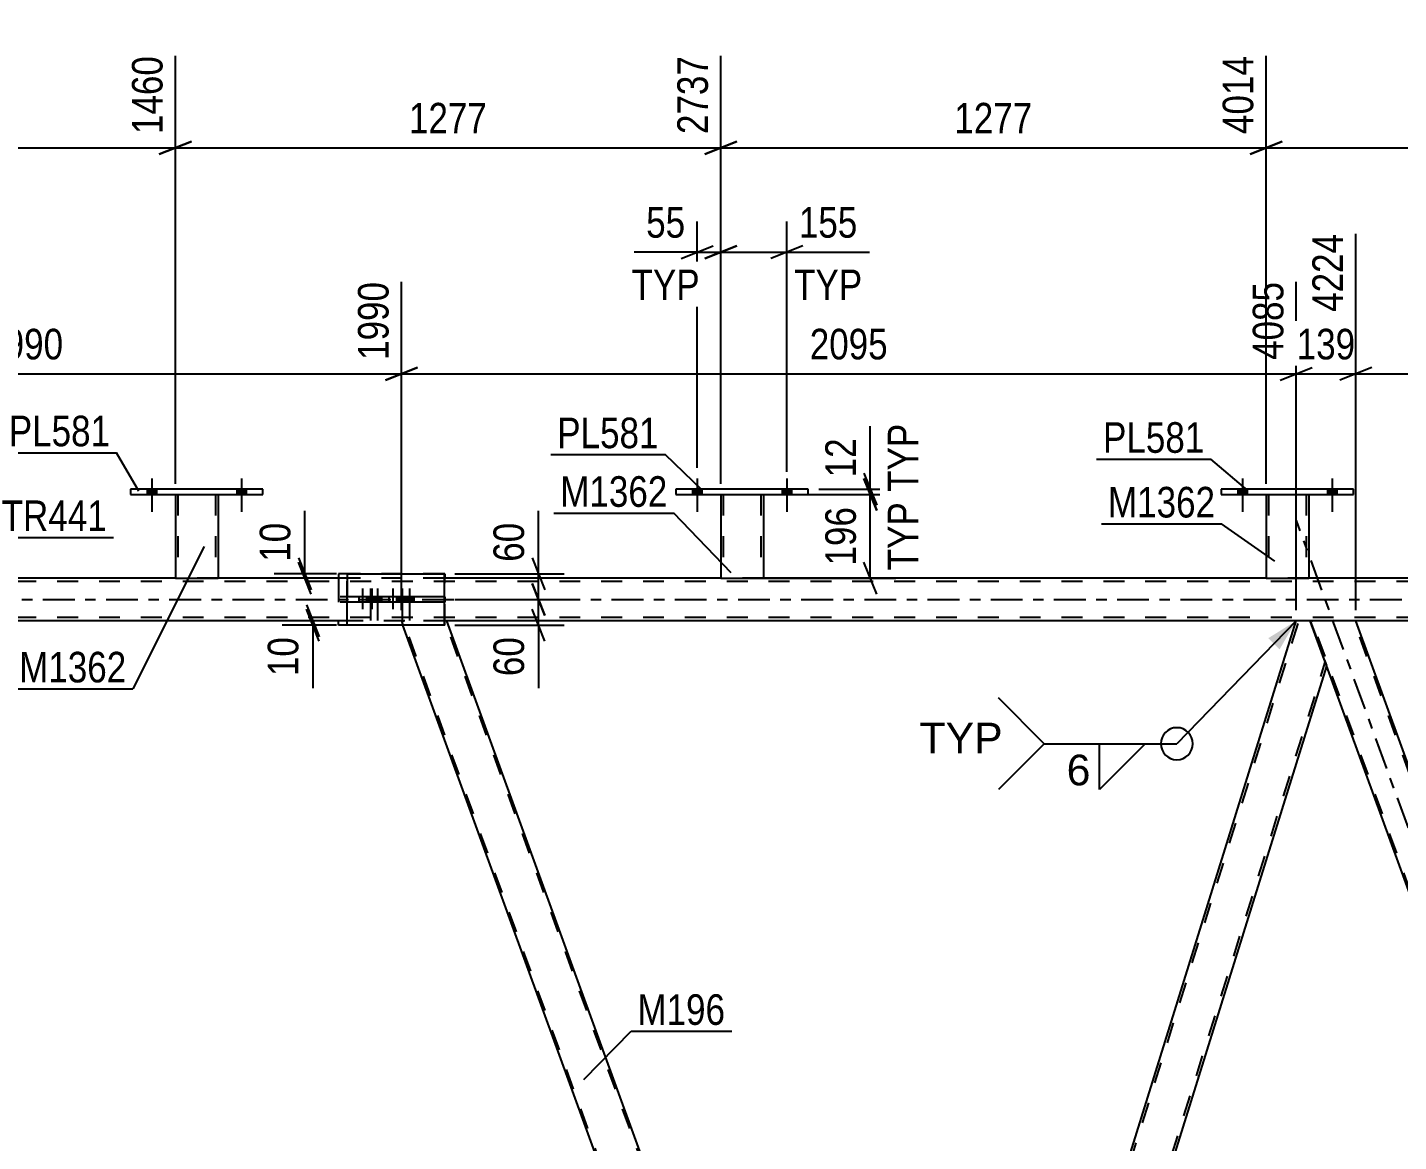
# Model space of a CAD drawing. Header units: millimetres. Extents: x -91 to 750, y -418 to 176.
# Drawn here: x 35.6 to 164, y -50.8 to 53.6 of the extents above; entities that cross this region are included whole.
import ezdxf

# ---------------------------------------------------------------- set-up
doc = ezdxf.new("R2010")
doc.units = ezdxf.units.MM
doc.linetypes.add('DXK_LINE_DOT2', pattern=[3.9198, 1.9599, -1.9599])
doc.linetypes.add('DXK_LINE_DOT3', pattern=[5.9187, 2.979, -0.9799, 0.9799, -0.9799])
doc.styles.add('Arial', font='ARIAL.TTF', dxfattribs={"height": 0.2})
doc.styles.add('Arial Narrow', font='ARIALN.TTF', dxfattribs={"height": 0.2})

# ---------------------------------------------------------------- blocks, each defined once
blk = doc.blocks.new('Bolt-814185736-3698 - 3674')
at = {"color": 1, "linetype": 'DXK_LINE_DOT2'}
for p, q in [((66.65, 0.24), (66.65, -0.24)), ((67.01, 1.04), (67.01, -1.96)), ((67.37, 0.24), (67.37, -0.24)), ((67.51, 0.24), (67.51, -0.24)), ((67.87, 1.04), (67.87, -1.96)), ((68.23, 0.24), (68.23, -0.24)), ((69.47, 0.24), (69.47, -0.24)), ((69.83, 1.04), (69.83, -1.96)), ((70.19, 0.24), (70.19, -0.24)), ((70.32, 0.24), (70.32, -0.24)), ((70.68, 1.04), (70.68, -1.96)), ((71.04, 0.24), (71.04, -0.24))]:
    blk.add_line(p, q, dxfattribs=at)
blk = doc.blocks.new('Part-814185736-3699 - 3674')
at = {"color": 2, "linetype": 'Continuous'}
for p, q in [((65.55, 2.4), (64.76, 2.4)), ((64.76, 2.4), (64.76, 2)), ((74.71, 2.4), (74.65, 2.4)), ((74.71, 2.4), (74.71, 2)), ((64.76, -2.4), (64.76, -2)), ((65.55, -2.4), (64.76, -2.4))]:
    blk.add_line(p, q, dxfattribs=at)
at = {"color": 7, "linetype": 'DXK_LINE_DOT2'}
for p, q in [((64.76, 2), (64.76, -2)), ((74.65, 2.4), (65.55, 2.4)), ((74.71, -2.4), (74.71, 2)), ((74.71, -2.4), (65.55, -2.4))]:
    blk.add_line(p, q, dxfattribs=at)
blk = doc.blocks.new('Part-814185736-3702 - 3674')
at = {"color": 7, "linetype": 'DXK_LINE_DOT2'}
for p, q in [((74.71, 0.24), (64.76, 0.24)), ((64.76, 0.24), (64.76, -0.24)), ((70.74, 0.24), (70.74, -0.24)), ((74.71, 0.24), (74.71, -0.24)), ((74.71, -0.24), (64.76, -0.24))]:
    blk.add_line(p, q, dxfattribs=at)
blk = doc.blocks.new('Bolt-814185736-3704 - 3674')
at = {"linetype": 'Continuous'}
for points in [[(68.1, 0.24), (67.38, 0.24), (67.38, -0.24), (68.1, -0.24)], [(68.78, 0.24), (68.06, 0.24), (68.06, -0.24), (68.78, -0.24)], [(71.07, 0.24), (70.35, 0.24), (70.35, -0.24), (71.07, -0.24)], [(71.75, 0.24), (71.03, 0.24), (71.03, -0.24), (71.75, -0.24)]]:
    blk.add_hatch(color=1, dxfattribs=at).paths.add_polyline_path(points)
at = {"color": 1, "linetype": 'Continuous'}
for p, q in [((67.38, 0.24), (67.38, -0.24)), ((67.74, 1.04), (67.74, -1.96)), ((68.06, 0.24), (68.06, -0.24)), ((68.1, 0.24), (68.1, -0.24)), ((68.42, 1.04), (68.42, -1.96)), ((68.78, 0.24), (68.78, -0.24)), ((70.35, 0.24), (70.35, -0.24)), ((70.71, 1.04), (70.71, -1.96)), ((71.03, 0.24), (71.03, -0.24)), ((71.07, 0.24), (71.07, -0.24)), ((71.39, 1.04), (71.39, -1.96)), ((71.75, 0.24), (71.75, -0.24))]:
    blk.add_line(p, q, dxfattribs=at)
blk = doc.blocks.new('Part-814185736-3705 - 3674')
at = {"color": 2, "linetype": 'Continuous'}
for p, q in [((65.55, 2.4), (74.65, 2.4)), ((65.55, 2.4), (65.55, 0.24)), ((74.65, 2.4), (74.65, -2.4)), ((65.55, -2.4), (65.55, -0.24)), ((74.65, -2.4), (65.55, -2.4))]:
    blk.add_line(p, q, dxfattribs=at)
at = {"color": 7, "linetype": 'DXK_LINE_DOT2'}
for q in [(65.55, 2.4), (65.55, 0.24)]:
    blk.add_line((65.55, -0.24), q, dxfattribs=at)
blk = doc.blocks.new('Part-814185736-3706 - 3674')
at = {"color": 2, "linetype": 'Continuous'}
for p, q in [((71.85, 0.24), (65.55, 0.24)), ((65.55, -0.24), (65.55, 0.24)), ((74.65, 0.24), (71.85, 0.24)), ((71.85, -0.24), (71.85, 0.24)), ((74.65, 0.24), (74.65, -0.24)), ((71.85, -0.24), (65.55, -0.24)), ((74.65, -0.24), (71.85, -0.24))]:
    blk.add_line(p, q, dxfattribs=at)
blk = doc.blocks.new('Bolt-814185736-4148 - 3674')
at = {"linetype": 'Continuous'}
for points in [[(97.91, 9.84), (98.79, 9.84), (98.79, 10.32), (97.91, 10.32)], [(106.31, 9.84), (107.19, 9.84), (107.19, 10.32), (106.31, 10.32)]]:
    blk.add_hatch(color=1, dxfattribs=at).paths.add_polyline_path(points)
at = {"color": 1, "linetype": 'Continuous'}
for p, q in [((97.91, 10.32), (97.91, 9.84)), ((98.35, 11.32), (98.35, 8.2)), ((98.79, 10.32), (98.79, 9.84)), ((106.31, 10.32), (106.31, 9.84)), ((106.75, 11.32), (106.75, 8.2)), ((107.19, 10.32), (107.19, 9.84))]:
    blk.add_line(p, q, dxfattribs=at)
blk = doc.blocks.new('Part-814185736-4107 - 3674')
at = {"color": 2, "linetype": 'Continuous'}
for p, q in [((147.43, 10.32), (147.43, 9.84)), ((159.83, 10.32), (147.43, 10.32)), ((159.83, 9.84), (159.83, 10.32)), ((147.43, 9.84), (159.83, 9.84))]:
    blk.add_line(p, q, dxfattribs=at)
blk = doc.blocks.new('Part-814185736-3823 - 3674')
at = {"color": 7, "linetype": 'DXK_LINE_DOT2'}
for p, q in [((74.68, -2), (70.64, -2)), ((70.64, -2), (70.78, -2.4)), ((114.93, -123.22), (70.81, -2)), ((70.81, -2), (70.82, -2)), ((70.82, -2), (70.86, -2)), ((118.85, -123.22), (74.72, -2)), ((119.02, -123.22), (117.77, -119.8)), ((119.02, -123.22), (114.76, -123.22))]:
    blk.add_line(p, q, dxfattribs=at)
at = {"color": 2, "linetype": 'Continuous'}
for p, q in [((114.76, -123.22), (70.78, -2.4)), ((74.68, -2), (74.65, -2)), ((74.89, -2), (74.68, -2)), ((117.77, -119.8), (74.89, -2))]:
    blk.add_line(p, q, dxfattribs=at)
blk = doc.blocks.new('Part-814185736-4102 - 3674')
at = {"color": 2, "linetype": 'Continuous'}
for p, q in [((151.63, 9.84), (151.63, 2)), ((155.63, 9.84), (155.63, 2)), ((151.63, 2), (155.63, 2))]:
    blk.add_line(p, q, dxfattribs=at)
at = {"color": 7, "linetype": 'DXK_LINE_DOT2'}
for p, q in [((151.63, 9.84), (155.63, 9.84)), ((151.63, 9.84), (151.63, 9.84)), ((151.63, 9.84), (151.63, 9.84)), ((151.87, 9.84), (151.87, 2)), ((155.39, 9.84), (155.39, 2)), ((155.63, 9.84), (155.63, 9.84)), ((155.63, 9.84), (155.63, 9.84)), ((155.33, 2), (155.37, 2)), ((155.33, 2), (155.37, 2)), ((155.37, 2), (155.39, 2)), ((155.37, 2), (155.39, 2))]:
    blk.add_line(p, q, dxfattribs=at)
blk = doc.blocks.new('Part-814185736-3885 - 3674')
at = {"color": 2, "linetype": 'Continuous'}
for p, q in [((49.47, 2), (25.23, 2)), ((65.55, 2), (53.47, 2)), ((100.55, 2), (74.65, 2)), ((151.63, 2), (104.55, 2)), ((202.71, 2), (155.63, 2)), ((65.55, -2), (25.23, -2)), ((154.45, -2), (74.89, -2)), ((239.59, -2), (160.03, -2))]:
    blk.add_line(p, q, dxfattribs=at)
at = {"color": 7, "linetype": 'DXK_LINE_DOT2'}
for p, q in [((640.09, 1.68), (25.23, 1.68)), ((53.47, 2), (49.47, 2)), ((74.65, 2), (65.55, 2)), ((104.55, 2), (100.55, 2)), ((155.63, 2), (151.63, 2)), ((640.09, -1.68), (25.23, -1.68)), ((74.89, -2), (65.55, -2)), ((160.03, -2), (154.45, -2))]:
    blk.add_line(p, q, dxfattribs=at)
at = {"color": 7, "linetype": 'DXK_LINE_DOT3'}
blk.add_line((25.23, 0), (640.09, 0), dxfattribs=at)
blk = doc.blocks.new('Part-814185736-3896 - 3674')
at = {"color": 7, "linetype": 'DXK_LINE_DOT3'}
blk.add_line((205.44, -132.62), (154.48, 7.4), dxfattribs=at)
at = {"color": 2, "linetype": 'Continuous'}
for p, q in [((160.03, -2), (155.77, -2)), ((202.4, -118.4), (160.03, -2)), ((198.14, -118.4), (157.3, -6.2))]:
    blk.add_line(p, q, dxfattribs=at)
at = {"color": 7, "linetype": 'DXK_LINE_DOT2'}
for p, q in [((155.77, -2), (157.3, -6.2)), ((200.06, -123.22), (155.94, -2)), ((155.94, -2), (155.96, -2)), ((155.96, -2), (155.99, -2)), ((203.98, -123.22), (159.86, -2)), ((199.89, -123.22), (198.14, -118.4)), ((204.15, -123.22), (202.4, -118.4)), ((204.15, -123.22), (199.89, -123.22))]:
    blk.add_line(p, q, dxfattribs=at)
blk = doc.blocks.new('Part-814185736-3901 - 3674')
at = {"color": 2, "linetype": 'Continuous'}
for p, q in [((117.75, -119.75), (154.45, -2)), ((155.77, -2), (154.45, -2)), ((157.3, -6.2), (155.77, -2)), ((120.86, -123.22), (157.32, -6.25)), ((119.02, -123.22), (117.77, -119.8))]:
    blk.add_line(p, q, dxfattribs=at)
at = {"color": 7, "linetype": 'DXK_LINE_DOT2'}
for p, q in [((117.89, -120.12), (154.71, -2)), ((120.61, -123.22), (157.18, -5.88)), ((157.32, -6.25), (157.3, -6.2)), ((157.32, -6.25), (157.3, -6.2)), ((117.77, -119.8), (117.75, -119.75)), ((120.86, -123.22), (119.02, -123.22))]:
    blk.add_line(p, q, dxfattribs=at)
blk = doc.blocks.new('Part-814185736-4112 - 3674')
at = {"color": 2, "linetype": 'Continuous'}
for p, q in [((100.55, 9.84), (100.55, 2)), ((104.55, 9.84), (104.55, 2)), ((100.55, 2), (104.55, 2))]:
    blk.add_line(p, q, dxfattribs=at)
at = {"color": 7, "linetype": 'DXK_LINE_DOT2'}
for p, q in [((100.55, 9.84), (104.55, 9.84)), ((100.55, 9.84), (100.55, 9.84)), ((100.55, 9.84), (100.55, 9.84)), ((100.79, 9.84), (100.79, 2)), ((104.31, 9.84), (104.31, 2)), ((104.55, 9.84), (104.55, 9.84)), ((104.55, 9.84), (104.55, 9.84)), ((104.25, 2), (104.29, 2)), ((104.25, 2), (104.29, 2)), ((104.29, 2), (104.31, 2)), ((104.29, 2), (104.31, 2))]:
    blk.add_line(p, q, dxfattribs=at)
blk = doc.blocks.new('Part-814185736-4117 - 3674')
at = {"color": 2, "linetype": 'Continuous'}
for p, q in [((96.35, 10.32), (96.35, 9.84)), ((108.75, 10.32), (96.35, 10.32)), ((108.75, 9.84), (108.75, 10.32)), ((96.35, 9.84), (108.75, 9.84))]:
    blk.add_line(p, q, dxfattribs=at)
blk = doc.blocks.new('Part-814185736-4122 - 3674')
at = {"color": 2, "linetype": 'Continuous'}
for p, q in [((49.47, 9.84), (49.47, 2)), ((53.47, 9.84), (53.47, 2)), ((49.47, 2), (53.47, 2))]:
    blk.add_line(p, q, dxfattribs=at)
at = {"color": 7, "linetype": 'DXK_LINE_DOT2'}
for p, q in [((49.47, 9.84), (53.47, 9.84)), ((49.47, 9.84), (49.47, 9.84)), ((49.47, 9.84), (49.47, 9.84)), ((49.71, 9.84), (49.71, 2)), ((53.23, 9.84), (53.23, 2)), ((53.47, 9.84), (53.47, 9.84)), ((53.47, 9.84), (53.47, 9.84)), ((53.17, 2), (53.21, 2)), ((53.17, 2), (53.21, 2)), ((53.21, 2), (53.23, 2)), ((53.21, 2), (53.23, 2))]:
    blk.add_line(p, q, dxfattribs=at)
blk = doc.blocks.new('Part-814185736-4127 - 3674')
at = {"color": 2, "linetype": 'Continuous'}
for p, q in [((45.27, 10.32), (45.27, 9.84)), ((57.67, 10.32), (45.27, 10.32)), ((57.67, 9.84), (57.67, 10.32)), ((45.27, 9.84), (57.67, 9.84))]:
    blk.add_line(p, q, dxfattribs=at)
blk = doc.blocks.new('Bolt-814185736-4146 - 3674')
at = {"linetype": 'Continuous'}
for points in [[(148.99, 9.84), (149.87, 9.84), (149.87, 10.32), (148.99, 10.32)], [(157.39, 9.84), (158.27, 9.84), (158.27, 10.32), (157.39, 10.32)]]:
    blk.add_hatch(color=1, dxfattribs=at).paths.add_polyline_path(points)
at = {"color": 1, "linetype": 'Continuous'}
for p, q in [((148.99, 10.32), (148.99, 9.84)), ((149.43, 11.32), (149.43, 8.2)), ((149.87, 10.32), (149.87, 9.84)), ((157.39, 10.32), (157.39, 9.84)), ((157.83, 11.32), (157.83, 8.2)), ((158.27, 10.32), (158.27, 9.84))]:
    blk.add_line(p, q, dxfattribs=at)
blk = doc.blocks.new('Bolt-814185736-4147 - 3674')
at = {"linetype": 'Continuous'}
for points in [[(148.99, 9.84), (149.87, 9.84), (149.87, 10.32), (148.99, 10.32)], [(157.39, 9.84), (158.27, 9.84), (158.27, 10.32), (157.39, 10.32)]]:
    blk.add_hatch(color=1, dxfattribs=at).paths.add_polyline_path(points)
at = {"color": 1, "linetype": 'Continuous'}
for p, q in [((148.99, 10.32), (148.99, 9.84)), ((149.43, 11.32), (149.43, 8.2)), ((149.87, 10.32), (149.87, 9.84)), ((157.39, 10.32), (157.39, 9.84)), ((157.83, 11.32), (157.83, 8.2)), ((158.27, 10.32), (158.27, 9.84))]:
    blk.add_line(p, q, dxfattribs=at)
blk = doc.blocks.new('Bolt-814185736-4149 - 3674')
at = {"linetype": 'Continuous'}
for points in [[(97.91, 9.84), (98.79, 9.84), (98.79, 10.32), (97.91, 10.32)], [(106.31, 9.84), (107.19, 9.84), (107.19, 10.32), (106.31, 10.32)]]:
    blk.add_hatch(color=1, dxfattribs=at).paths.add_polyline_path(points)
at = {"color": 1, "linetype": 'Continuous'}
for p, q in [((97.91, 10.32), (97.91, 9.84)), ((98.35, 11.32), (98.35, 8.2)), ((98.79, 10.32), (98.79, 9.84)), ((106.31, 10.32), (106.31, 9.84)), ((106.75, 11.32), (106.75, 8.2)), ((107.19, 10.32), (107.19, 9.84))]:
    blk.add_line(p, q, dxfattribs=at)
blk = doc.blocks.new('Bolt-814185736-4150 - 3674')
at = {"linetype": 'Continuous'}
for points in [[(46.83, 9.84), (47.71, 9.84), (47.71, 10.32), (46.83, 10.32)], [(55.23, 9.84), (56.11, 9.84), (56.11, 10.32), (55.23, 10.32)]]:
    blk.add_hatch(color=1, dxfattribs=at).paths.add_polyline_path(points)
at = {"color": 1, "linetype": 'Continuous'}
for p, q in [((46.83, 10.32), (46.83, 9.84)), ((47.27, 11.32), (47.27, 8.2)), ((47.71, 10.32), (47.71, 9.84)), ((55.23, 10.32), (55.23, 9.84)), ((55.67, 11.32), (55.67, 8.2)), ((56.11, 10.32), (56.11, 9.84))]:
    blk.add_line(p, q, dxfattribs=at)
blk = doc.blocks.new('Bolt-814185736-4151 - 3674')
at = {"linetype": 'Continuous'}
for points in [[(46.83, 9.84), (47.71, 9.84), (47.71, 10.32), (46.83, 10.32)], [(55.23, 9.84), (56.11, 9.84), (56.11, 10.32), (55.23, 10.32)]]:
    blk.add_hatch(color=1, dxfattribs=at).paths.add_polyline_path(points)
at = {"color": 1, "linetype": 'Continuous'}
for p, q in [((46.83, 10.32), (46.83, 9.84)), ((47.27, 11.32), (47.27, 8.2)), ((47.71, 10.32), (47.71, 9.84)), ((55.23, 10.32), (55.23, 9.84)), ((55.67, 11.32), (55.67, 8.2)), ((56.11, 10.32), (56.11, 9.84))]:
    blk.add_line(p, q, dxfattribs=at)
blk = doc.blocks.new('StraightDimension-814185736-8395 - 3674')
at = {"color": 7, "linetype": 'Continuous'}
for p, q in [((70.64, -1), (70.64, 29.75)), ((0, 3), (0, 24.27)), ((1.5, 21.74), (-1.5, 20.54)), ((0, 21.14), (70.64, 21.14)), ((69.14, 20.54), (72.14, 21.74))]:
    blk.add_line(p, q, dxfattribs=at)
at = {"color": 0}
blk.add_wipeout([(39.58, 21.89), (39.58, 26.09), (31.06, 26.09), (31.06, 21.89)], dxfattribs=at)
at = {"color": 3, "style": 'Arial Narrow'}
blk.add_text('1990', height=2.863, dxfattribs=at).set_placement((31.66, 22.49))
at = {"color": 0, "linetype": 'Continuous'}
for points in [[(70.04, 30.35), (65.84, 30.35), (65.84, 21.84), (70.04, 21.84)], [(-0.6, 24.87), (-4.8, 24.87), (-4.8, 21.84), (-0.6, 21.84)]]:
    blk.add_wipeout(points, dxfattribs=at)
at = {"color": 3, "linetype": 'Continuous', "style": 'Arial Narrow'}
for s, height, p in [('1990', 2.863, (69.44, 22.44)), ('0', 2.86, (-1.2, 22.44))]:
    blk.add_text(s, height=height, rotation=90.0002, dxfattribs=at).set_placement(p)
blk = doc.blocks.new('StraightDimension-814185736-5225 - 3674')
at = {"color": 7, "linetype": 'Continuous'}
for p, q in [((113.96, 11.34), (115.16, 8.34)), ((103.55, 9.84), (116.96, 9.84)), ((114.56, 2), (114.56, 9.84)), ((115.16, 0.5), (113.96, 3.5)), ((103.55, 2), (116.96, 2))]:
    blk.add_line(p, q, dxfattribs=at)
at = {"color": 0}
blk.add_wipeout([(113.81, 9.26), (109.61, 9.26), (109.61, 2.58), (113.81, 2.58)], dxfattribs=at)
at = {"color": 0, "linetype": 'Continuous'}
blk.add_wipeout([(119.66, 9.72), (115.46, 9.72), (115.46, 2.13), (119.66, 2.13)], dxfattribs=at)
at = {"color": 3, "style": 'Arial Narrow'}
blk.add_text('196', height=2.863, rotation=90.0002, dxfattribs=at).set_placement((113.21, 3.18))
at = {"color": 3, "linetype": 'Continuous', "style": 'Arial Narrow'}
blk.add_text('TYP', height=2.863, rotation=90.0002, dxfattribs=at).set_placement((119.06, 2.73))
blk = doc.blocks.new('StraightDimension-814185736-8394 - 3674')
at = {"color": 7, "linetype": 'Continuous'}
for p, q in [((70.64, -1), (70.64, 29.75)), ((154.45, -1), (154.45, 29.75)), ((72.14, 21.74), (69.14, 20.54)), ((70.64, 21.14), (154.45, 21.14)), ((152.95, 20.54), (155.95, 21.74))]:
    blk.add_line(p, q, dxfattribs=at)
at = {"color": 0}
blk.add_wipeout([(116.8, 21.89), (116.8, 26.09), (108.29, 26.09), (108.29, 21.89)], dxfattribs=at)
at = {"color": 3, "style": 'Arial Narrow'}
blk.add_text('2095', height=2.863, dxfattribs=at).set_placement((108.89, 22.49))
at = {"color": 0, "linetype": 'Continuous'}
blk.add_wipeout([(153.85, 30.35), (149.65, 30.35), (149.65, 21.84), (153.85, 21.84)], dxfattribs=at)
at = {"color": 3, "linetype": 'Continuous', "style": 'Arial Narrow'}
blk.add_text('4085', height=2.863, rotation=90.0002, dxfattribs=at).set_placement((153.25, 22.44))
blk = doc.blocks.new('StraightDimension-814185736-8393 - 3674')
at = {"color": 7, "linetype": 'Continuous'}
for p, q in [((160.03, -1), (160.03, 34.25)), ((154.45, -1), (154.45, 29.75)), ((152.95, 20.54), (155.95, 21.74)), ((154.45, 21.14), (160.03, 21.14)), ((161.53, 21.74), (158.53, 20.54))]:
    blk.add_line(p, q, dxfattribs=at)
at = {"color": 0}
blk.add_wipeout([(160.58, 21.89), (160.58, 26.09), (153.9, 26.09), (153.9, 21.89)], dxfattribs=at)
at = {"color": 3, "style": 'Arial Narrow'}
blk.add_text('139', height=2.863, dxfattribs=at).set_placement((154.5, 22.49))
at = {"color": 0, "linetype": 'Continuous'}
blk.add_wipeout([(159.43, 34.85), (155.23, 34.85), (155.23, 26.34), (159.43, 26.34)], dxfattribs=at)
at = {"color": 3, "linetype": 'Continuous', "style": 'Arial Narrow'}
blk.add_text('4224', height=2.863, rotation=90.0002, dxfattribs=at).set_placement((158.83, 26.94))
blk = doc.blocks.new('StraightDimension-814185736-5239 - 3674')
at = {"color": 7, "linetype": 'Continuous'}
for p, q in [((114.56, 10.32), (114.56, 16.23)), ((114.56, 10.32), (114.56, 16.23)), ((113.96, 11.82), (115.16, 8.82)), ((109.75, 10.32), (116.96, 10.32)), ((115.16, 8.34), (113.96, 11.34)), ((114.56, 9.84), (114.56, 10.32)), ((103.55, 9.84), (116.96, 9.84))]:
    blk.add_line(p, q, dxfattribs=at)
at = {"color": 0, "linetype": 'Continuous'}
blk.add_wipeout([(119.66, 17.07), (115.46, 17.07), (115.46, 9.48), (119.66, 9.48)], dxfattribs=at)
at = {"color": 0}
blk.add_wipeout([(113.81, 15.7), (109.61, 15.7), (109.61, 10.84), (113.81, 10.84)], dxfattribs=at)
at = {"color": 3, "linetype": 'Continuous', "style": 'Arial Narrow'}
blk.add_text('TYP', height=2.863, rotation=90.0002, dxfattribs=at).set_placement((119.06, 10.08))
at = {"color": 3, "style": 'Arial Narrow'}
blk.add_text('12', height=2.863, rotation=90.0002, dxfattribs=at).set_placement((113.21, 11.44))
blk = doc.blocks.new('StraightDimension-814185736-5104 - 3674')
at = {"color": 7, "linetype": 'Continuous'}
for p, q in [((151.63, 10.84), (151.63, 50.91)), ((202.71, 10.84), (202.71, 50.91)), ((153.13, 42.9), (150.13, 41.7)), ((201.21, 41.7), (204.21, 42.9)), ((151.63, 42.3), (202.71, 42.3))]:
    blk.add_line(p, q, dxfattribs=at)
at = {"color": 0}
blk.add_wipeout([(181.42, 43.05), (181.42, 47.25), (172.91, 47.25), (172.91, 43.05)], dxfattribs=at)
at = {"color": 3, "style": 'Arial Narrow'}
blk.add_text('1277', height=2.863, dxfattribs=at).set_placement((173.51, 43.65))
at = {"color": 0, "linetype": 'Continuous'}
blk.add_wipeout([(202.11, 51.51), (197.91, 51.51), (197.91, 43), (202.11, 43)], dxfattribs=at)
at = {"color": 3, "linetype": 'Continuous', "style": 'Arial Narrow'}
blk.add_text('5291', height=2.863, rotation=90.0002, dxfattribs=at).set_placement((201.51, 43.6))
blk = doc.blocks.new('StraightDimension-814185736-5094 - 3674')
at = {"color": 7, "linetype": 'Continuous'}
for p, q in [((100.55, 10.84), (100.55, 50.91)), ((151.63, 10.84), (151.63, 50.91)), ((102.05, 42.9), (99.05, 41.7)), ((150.13, 41.7), (153.13, 42.9)), ((100.55, 42.3), (151.63, 42.3))]:
    blk.add_line(p, q, dxfattribs=at)
at = {"color": 0}
blk.add_wipeout([(130.34, 43.05), (130.34, 47.25), (121.83, 47.25), (121.83, 43.05)], dxfattribs=at)
at = {"color": 3, "style": 'Arial Narrow'}
blk.add_text('1277', height=2.863, dxfattribs=at).set_placement((122.43, 43.65))
at = {"color": 0, "linetype": 'Continuous'}
blk.add_wipeout([(151.03, 51.51), (146.83, 51.51), (146.83, 43), (151.03, 43)], dxfattribs=at)
at = {"color": 3, "linetype": 'Continuous', "style": 'Arial Narrow'}
blk.add_text('4014', height=2.863, rotation=90.0002, dxfattribs=at).set_placement((150.43, 43.6))
blk = doc.blocks.new('StraightDimension-814185736-4166 - 3674')
at = {"color": 7, "linetype": 'Continuous'}
for p, q in [((83.48, 2.4), (83.48, 8.31)), ((83.48, 2.4), (83.48, 8.31)), ((82.88, 3.9), (84.08, 0.9)), ((75.65, 2.4), (85.88, 2.4)), ((84.08, -1.5), (82.88, 1.5)), ((83.48, 0), (83.48, 2.4)), ((75.65, 0), (85.88, 0))]:
    blk.add_line(p, q, dxfattribs=at)
at = {"color": 0}
blk.add_wipeout([(82.73, 7.78), (78.53, 7.78), (78.53, 2.93), (82.73, 2.93)], dxfattribs=at)
at = {"color": 3, "style": 'Arial Narrow'}
blk.add_text('60', height=2.863, rotation=90.0002, dxfattribs=at).set_placement((82.13, 3.53))
blk = doc.blocks.new('StraightDimension-814185736-4175 - 3674')
at = {"color": 7, "linetype": 'Continuous'}
for p, q in [((82.88, 1.5), (84.08, -1.5)), ((75.65, 0), (85.88, 0)), ((83.48, -2.4), (83.48, 0)), ((84.08, -3.9), (82.88, -0.9)), ((75.65, -2.4), (85.88, -2.4)), ((83.48, -2.4), (83.48, -8.31)), ((83.48, -2.4), (83.48, -8.31))]:
    blk.add_line(p, q, dxfattribs=at)
at = {"color": 0}
blk.add_wipeout([(82.73, -2.92), (78.53, -2.92), (78.53, -7.78), (82.73, -7.78)], dxfattribs=at)
at = {"color": 3, "style": 'Arial Narrow'}
blk.add_text('60', height=2.863, rotation=90.0002, dxfattribs=at).set_placement((82.13, -7.18))
blk = doc.blocks.new('StraightDimension-814185736-4185 - 3674')
at = {"color": 7, "linetype": 'Continuous'}
for p, q in [((61.59, 2.4), (61.59, 8.31)), ((61.59, 2.4), (61.59, 8.31)), ((60.99, 3.9), (62.19, 0.9)), ((62.19, 0.5), (60.99, 3.5)), ((64.55, 2.4), (58.74, 2.4)), ((64.55, 2), (58.74, 2)), ((61.59, 2), (61.59, 2.4))]:
    blk.add_line(p, q, dxfattribs=at)
at = {"color": 0}
blk.add_wipeout([(60.84, 7.78), (56.64, 7.78), (56.64, 2.93), (60.84, 2.93)], dxfattribs=at)
at = {"color": 3, "style": 'Arial Narrow'}
blk.add_text('10', height=2.863, rotation=90.0002, dxfattribs=at).set_placement((60.24, 3.53))
blk = doc.blocks.new('StraightDimension-814185736-4208 - 3674')
at = {"color": 7, "linetype": 'Continuous'}
for p, q in [((61.74, -0.5), (62.94, -3.5)), ((62.94, -3.9), (61.74, -0.9)), ((64.55, -2), (59.49, -2)), ((64.55, -2.4), (59.49, -2.4)), ((62.34, -2.4), (62.34, -2)), ((62.34, -2.4), (62.34, -8.31)), ((62.34, -2.4), (62.34, -8.31))]:
    blk.add_line(p, q, dxfattribs=at)
at = {"color": 0}
blk.add_wipeout([(61.59, -2.92), (57.39, -2.92), (57.39, -7.78), (61.59, -7.78)], dxfattribs=at)
at = {"color": 3, "style": 'Arial Narrow'}
blk.add_text('10', height=2.863, rotation=90.0002, dxfattribs=at).set_placement((60.99, -7.18))
blk = doc.blocks.new('StraightDimension-814185736-5074 - 3674')
at = {"color": 7, "linetype": 'Continuous'}
for p, q in [((7.33, 10.84), (7.33, 53.59)), ((49.47, 10.84), (49.47, 50.91)), ((8.83, 42.9), (5.83, 41.7)), ((47.97, 41.7), (50.97, 42.9)), ((7.33, 42.3), (49.47, 42.3))]:
    blk.add_line(p, q, dxfattribs=at)
at = {"color": 0}
blk.add_wipeout([(32.65, 43.05), (32.65, 47.25), (24.14, 47.25), (24.14, 43.05)], dxfattribs=at)
at = {"color": 3, "style": 'Arial Narrow'}
blk.add_text('1277', height=2.863, dxfattribs=at).set_placement((24.74, 43.65))
at = {"color": 0, "linetype": 'Continuous'}
blk.add_wipeout([(48.87, 51.51), (44.67, 51.51), (44.67, 43), (48.87, 43)], dxfattribs=at)
at = {"color": 3, "linetype": 'Continuous', "style": 'Arial Narrow'}
blk.add_text('1460', height=2.863, rotation=90.0002, dxfattribs=at).set_placement((48.27, 43.6))
blk = doc.blocks.new('StraightDimension-814185736-5084 - 3674')
at = {"color": 7, "linetype": 'Continuous'}
for p, q in [((49.47, 10.84), (49.47, 50.91)), ((100.55, 10.84), (100.55, 50.91)), ((50.97, 42.9), (47.97, 41.7)), ((99.05, 41.7), (102.05, 42.9)), ((49.47, 42.3), (100.55, 42.3))]:
    blk.add_line(p, q, dxfattribs=at)
at = {"color": 0}
blk.add_wipeout([(79.26, 43.05), (79.26, 47.25), (70.75, 47.25), (70.75, 43.05)], dxfattribs=at)
at = {"color": 3, "style": 'Arial Narrow'}
blk.add_text('1277', height=2.863, dxfattribs=at).set_placement((71.35, 43.65))
at = {"color": 0, "linetype": 'Continuous'}
blk.add_wipeout([(99.95, 51.51), (95.75, 51.51), (95.75, 43), (99.95, 43)], dxfattribs=at)
at = {"color": 3, "linetype": 'Continuous', "style": 'Arial Narrow'}
blk.add_text('2737', height=2.863, rotation=90.0002, dxfattribs=at).set_placement((99.35, 43.6))
blk = doc.blocks.new('StraightDimension-814185736-5254 - 3674')
at = {"color": 7, "linetype": 'Continuous'}
for p, q in [((100.55, 10.84), (100.55, 35.39)), ((106.75, 11.96), (106.75, 35.39)), ((99.05, 31.94), (102.05, 33.14)), ((100.55, 32.54), (106.75, 32.54)), ((108.25, 33.14), (105.25, 31.94)), ((106.75, 32.54), (114.48, 32.54)), ((106.75, 32.54), (114.48, 32.54))]:
    blk.add_line(p, q, dxfattribs=at)
at = {"color": 0}
blk.add_wipeout([(113.96, 33.29), (113.96, 37.49), (107.27, 37.49), (107.27, 33.29)], dxfattribs=at)
at = {"color": 0, "linetype": 'Continuous'}
blk.add_wipeout([(114.41, 27.44), (114.41, 31.64), (106.82, 31.64), (106.82, 27.44)], dxfattribs=at)
at = {"color": 3, "style": 'Arial Narrow'}
blk.add_text('155', height=2.863, dxfattribs=at).set_placement((107.87, 33.89))
at = {"color": 3, "linetype": 'Continuous', "style": 'Arial Narrow'}
blk.add_text('TYP', height=2.863, dxfattribs=at).set_placement((107.42, 28.04))
blk = doc.blocks.new('StraightDimension-814185736-5261 - 3674')
at = {"color": 7, "linetype": 'Continuous'}
for p, q in [((98.35, 12.32), (98.35, 35.39)), ((100.55, 10.84), (100.55, 35.39)), ((98.35, 32.54), (92.44, 32.54)), ((98.35, 32.54), (92.44, 32.54)), ((96.85, 31.94), (99.85, 33.14)), ((98.35, 32.54), (100.55, 32.54)), ((102.05, 33.14), (99.05, 31.94))]:
    blk.add_line(p, q, dxfattribs=at)
at = {"color": 0}
blk.add_wipeout([(97.82, 33.29), (97.82, 37.49), (92.97, 37.49), (92.97, 33.29)], dxfattribs=at)
at = {"color": 0, "linetype": 'Continuous'}
blk.add_wipeout([(99.19, 27.44), (99.19, 31.64), (91.6, 31.64), (91.6, 27.44)], dxfattribs=at)
at = {"color": 3, "style": 'Arial Narrow'}
blk.add_text('55', height=2.863, dxfattribs=at).set_placement((93.57, 33.89))
at = {"color": 3, "linetype": 'Continuous', "style": 'Arial Narrow'}
blk.add_text('TYP', height=2.863, dxfattribs=at).set_placement((92.2, 28.04))
blk = doc.blocks.new('StraightDimension-814185736-8371 - 3674')
at = {"color": 7, "linetype": 'Continuous'}
for p, q in [((0, -3), (0, -59.34)), ((36.63, -122.22), (36.63, -54.09)), ((1.5, -56.34), (-1.5, -57.54)), ((35.13, -57.54), (38.13, -56.34)), ((0, -56.94), (36.63, -56.94))]:
    blk.add_line(p, q, dxfattribs=at)
at = {"color": 0}
blk.add_wipeout([(22.57, -56.19), (22.57, -51.99), (14.06, -51.99), (14.06, -56.19)], dxfattribs=at)
at = {"color": 3, "style": 'Arial Narrow'}
blk.add_text('1139', height=2.863, dxfattribs=at).set_placement((14.66, -55.59))
blk = doc.blocks.new('StraightDimension-814185736-8392 - 3674')
at = {"color": 7, "linetype": 'Continuous'}
for p, q in [((160.03, -1), (160.03, 34.25)), ((239.59, -1), (239.59, 29.75)), ((161.53, 21.74), (158.53, 20.54)), ((160.03, 21.14), (239.59, 21.14)), ((238.09, 20.54), (241.09, 21.74))]:
    blk.add_line(p, q, dxfattribs=at)
at = {"color": 0}
blk.add_wipeout([(204.07, 21.89), (204.07, 26.09), (195.55, 26.09), (195.55, 21.89)], dxfattribs=at)
at = {"color": 3, "style": 'Arial Narrow'}
blk.add_text('1989', height=2.863, dxfattribs=at).set_placement((196.15, 22.49))
at = {"color": 0, "linetype": 'Continuous'}
blk.add_wipeout([(238.99, 30.35), (234.79, 30.35), (234.79, 21.84), (238.99, 21.84)], dxfattribs=at)
at = {"color": 3, "linetype": 'Continuous', "style": 'Arial Narrow'}
blk.add_text('6213', height=2.863, rotation=90.0002, dxfattribs=at).set_placement((238.39, 22.44))
blk = doc.blocks.new('Mark-814185736-3819 - 3674')
at = {"color": 0}
blk.add_wipeout([(100.98, -39.85), (100.98, -36.85), (92.75, -36.85), (92.75, -39.85)], dxfattribs=at)
blk.add_wipeout([(100.98, -39.85), (100.98, -36.85), (92.75, -36.85), (92.75, -39.85)], dxfattribs=at)
at = {"color": 30, "linetype": 'Continuous'}
for p, q in [((87.74, -44.98), (92.15, -40.45)), ((92.15, -40.45), (101.58, -40.45))]:
    blk.add_line(p, q, dxfattribs=at)
at = {"color": 3, "style": 'Arial Narrow'}
blk.add_text('M196', height=2.863, dxfattribs=at).set_placement((92.75, -39.85))
blk = doc.blocks.new('Mark-814185736-3881 - 3674')
at = {"color": 0}
blk.add_wipeout([(43.07, 6.41), (43.07, 9.41), (33.2, 9.41), (33.2, 6.41)], dxfattribs=at)
blk.add_wipeout([(43.07, 6.41), (43.07, 9.41), (33.2, 9.41), (33.2, 6.41)], dxfattribs=at)
at = {"color": 30, "linetype": 'Continuous'}
for p, q in [((28.29, 0.69), (32.6, 5.81)), ((32.6, 5.81), (43.67, 5.81))]:
    blk.add_line(p, q, dxfattribs=at)
at = {"color": 3, "style": 'Arial Narrow'}
blk.add_text('TR441', height=2.863, dxfattribs=at).set_placement((33.2, 6.41))
blk = doc.blocks.new('Mark-814185736-4098 - 3674')
at = {"color": 0}
blk.add_wipeout([(146.87, 7.68), (146.87, 10.68), (136.82, 10.68), (136.82, 7.68)], dxfattribs=at)
blk.add_wipeout([(146.87, 7.68), (146.87, 10.68), (136.82, 10.68), (136.82, 7.68)], dxfattribs=at)
at = {"color": 30, "linetype": 'Continuous'}
for p in [(136.22, 7.08), (152.44, 3.58)]:
    blk.add_line(p, (147.47, 7.08), dxfattribs=at)
at = {"color": 3, "style": 'Arial Narrow'}
blk.add_text('M1362', height=2.863, dxfattribs=at).set_placement((136.82, 7.68))
blk = doc.blocks.new('Mark-814185736-4103 - 3674')
at = {"color": 0}
blk.add_wipeout([(145.87, 13.74), (145.87, 16.74), (136.36, 16.74), (136.36, 13.74)], dxfattribs=at)
blk.add_wipeout([(145.87, 13.74), (145.87, 16.74), (136.36, 16.74), (136.36, 13.74)], dxfattribs=at)
at = {"color": 30, "linetype": 'Continuous'}
for p in [(135.76, 13.14), (149.92, 10.21)]:
    blk.add_line(p, (146.47, 13.14), dxfattribs=at)
at = {"color": 3, "style": 'Arial Narrow'}
blk.add_text('PL581', height=2.863, dxfattribs=at).set_placement((136.36, 13.74))
blk = doc.blocks.new('Mark-814185736-4108 - 3674')
at = {"color": 0}
blk.add_wipeout([(95.57, 8.68), (95.57, 11.68), (85.52, 11.68), (85.52, 8.68)], dxfattribs=at)
blk.add_wipeout([(95.57, 8.68), (95.57, 11.68), (85.52, 11.68), (85.52, 8.68)], dxfattribs=at)
at = {"color": 30, "linetype": 'Continuous'}
for p in [(84.92, 8.08), (101.54, 2.48)]:
    blk.add_line(p, (96.17, 8.08), dxfattribs=at)
at = {"color": 3, "style": 'Arial Narrow'}
blk.add_text('M1362', height=2.863, dxfattribs=at).set_placement((85.52, 8.68))
blk = doc.blocks.new('Mark-814185736-4113 - 3674')
at = {"color": 0}
blk.add_wipeout([(94.74, 14.17), (94.74, 17.17), (85.24, 17.17), (85.24, 14.17)], dxfattribs=at)
blk.add_wipeout([(94.74, 14.17), (94.74, 17.17), (85.24, 17.17), (85.24, 14.17)], dxfattribs=at)
at = {"color": 30, "linetype": 'Continuous'}
for p in [(84.64, 13.57), (98.84, 10.21)]:
    blk.add_line(p, (95.34, 13.57), dxfattribs=at)
at = {"color": 3, "style": 'Arial Narrow'}
blk.add_text('PL581', height=2.863, dxfattribs=at).set_placement((85.24, 14.17))
blk = doc.blocks.new('Mark-814185736-4118 - 3674')
at = {"color": 0}
blk.add_wipeout([(44.89, -7.77), (44.89, -4.77), (34.84, -4.77), (34.84, -7.77)], dxfattribs=at)
blk.add_wipeout([(44.89, -7.77), (44.89, -4.77), (34.84, -4.77), (34.84, -7.77)], dxfattribs=at)
at = {"color": 30, "linetype": 'Continuous'}
for p in [(52.17, 4.96), (34.24, -8.37)]:
    blk.add_line(p, (45.49, -8.37), dxfattribs=at)
at = {"color": 3, "style": 'Arial Narrow'}
blk.add_text('M1362', height=2.863, dxfattribs=at).set_placement((34.84, -7.77))
blk = doc.blocks.new('Mark-814185736-4123 - 3674')
at = {"color": 0}
blk.add_wipeout([(43.37, 14.35), (43.37, 17.35), (33.87, 17.35), (33.87, 14.35)], dxfattribs=at)
blk.add_wipeout([(43.37, 14.35), (43.37, 17.35), (33.87, 17.35), (33.87, 14.35)], dxfattribs=at)
at = {"color": 30, "linetype": 'Continuous'}
for p in [(33.27, 13.75), (46.05, 10.13)]:
    blk.add_line(p, (43.97, 13.75), dxfattribs=at)
at = {"color": 3, "style": 'Arial Narrow'}
blk.add_text('PL581', height=2.863, dxfattribs=at).set_placement((33.87, 14.35))
blk = doc.blocks.new('WeldMark-814185736-5307 - 3674')
at = {"linetype": 'Continuous'}
blk.add_hatch(color=30, dxfattribs=at).paths.add_polyline_path([(151.83, -3.63), (154.45, -2), (152.9, -4.67)])
at = {"color": 30, "linetype": 'Continuous'}
for p in [(154.45, -2), (130.85, -13.51)]:
    blk.add_line(p, (143.27, -13.51), dxfattribs=at)
at = {"color": 3, "linetype": 'Continuous'}
for p, q in [((130.85, -13.51), (126.56, -9.22)), ((130.85, -13.51), (126.56, -17.79)), ((136.03, -13.51), (140.32, -13.51)), ((140.32, -13.51), (136.03, -17.79)), ((136.03, -17.79), (136.03, -13.51))]:
    blk.add_line(p, q, dxfattribs=at)
for start, end in [(90, 270), (270, 90)]:
    blk.add_arc((143.27, -13.51), 1.5, start, end, dxfattribs=at)
at = {"color": 0}
blk.add_wipeout([(135.37, -17.61), (135.37, -14.21), (132.75, -14.21), (132.75, -17.61)], dxfattribs=at)
at = {"color": 3, "style": 'Arial'}
blk.add_text('6', height=2.87, dxfattribs=at).set_placement((132.95, -17.41))
at = {"color": 0, "linetype": 'Continuous'}
blk.add_wipeout([(126.95, -14.41), (126.95, -11.41), (119.17, -11.41), (119.17, -14.41)], dxfattribs=at)
blk.add_wipeout([(126.95, -14.41), (126.95, -11.41), (119.17, -11.41), (119.17, -14.41)], dxfattribs=at)
at = {"color": 3, "linetype": 'Continuous', "style": 'Arial'}
blk.add_text('TYP', height=2.865, dxfattribs=at).set_placement((119.17, -14.41))

msp = doc.modelspace()

# ---------------------------------------------------------------- block references
for name in ['Part-814185736-4127 - 3674', 'Bolt-814185736-4150 - 3674', 'Bolt-814185736-4151 - 3674', 'Part-814185736-4117 - 3674', 'Bolt-814185736-4148 - 3674', 'Bolt-814185736-4149 - 3674', 'Part-814185736-4107 - 3674', 'Bolt-814185736-4146 - 3674', 'Bolt-814185736-4147 - 3674', 'Part-814185736-4122 - 3674', 'Part-814185736-4112 - 3674', 'Part-814185736-4102 - 3674', 'Part-814185736-3896 - 3674', 'Part-814185736-3885 - 3674', 'Part-814185736-3699 - 3674', 'Part-814185736-3705 - 3674', 'Part-814185736-3702 - 3674', 'Part-814185736-3706 - 3674', 'Bolt-814185736-3698 - 3674', 'Bolt-814185736-3704 - 3674', 'Part-814185736-3823 - 3674', 'Part-814185736-3901 - 3674', 'StraightDimension-814185736-8371 - 3674']:
    msp.add_blockref(name, (0, 0))

# ---------------------------------------------------------------- next in the draw order: block references
for name in ['StraightDimension-814185736-8395 - 3674', 'StraightDimension-814185736-5225 - 3674', 'WeldMark-814185736-5307 - 3674', 'Mark-814185736-3819 - 3674']:
    msp.add_blockref(name, (0, 0))

# ---------------------------------------------------------------- next in the draw order: block references
for name in ['StraightDimension-814185736-5074 - 3674', 'StraightDimension-814185736-8394 - 3674', 'Mark-814185736-3881 - 3674', 'StraightDimension-814185736-4185 - 3674', 'StraightDimension-814185736-4208 - 3674']:
    msp.add_blockref(name, (0, 0))

# ---------------------------------------------------------------- next in the draw order: block references
for name in ['StraightDimension-814185736-8393 - 3674', 'Mark-814185736-4123 - 3674', 'StraightDimension-814185736-5239 - 3674', 'StraightDimension-814185736-4166 - 3674', 'Mark-814185736-4118 - 3674']:
    msp.add_blockref(name, (0, 0))

# ---------------------------------------------------------------- next in the draw order: block references
for name in ['StraightDimension-814185736-5104 - 3674', 'StraightDimension-814185736-4175 - 3674']:
    msp.add_blockref(name, (0, 0))

# ---------------------------------------------------------------- next in the draw order: block references
for name in ['StraightDimension-814185736-5094 - 3674', 'StraightDimension-814185736-8392 - 3674']:
    msp.add_blockref(name, (0, 0))

# ---------------------------------------------------------------- next in the draw order: block references
for name in ['StraightDimension-814185736-5084 - 3674', 'Mark-814185736-4098 - 3674']:
    msp.add_blockref(name, (0, 0))

# ---------------------------------------------------------------- next in the draw order: block references
for name in ['StraightDimension-814185736-5254 - 3674', 'Mark-814185736-4103 - 3674']:
    msp.add_blockref(name, (0, 0))

# ---------------------------------------------------------------- next in the draw order: block references
msp.add_blockref('StraightDimension-814185736-5261 - 3674', (0, 0))

# ---------------------------------------------------------------- next in the draw order: block references
msp.add_blockref('Mark-814185736-4108 - 3674', (0, 0))

# ---------------------------------------------------------------- next in the draw order: block references
msp.add_blockref('Mark-814185736-4113 - 3674', (0, 0))

doc.saveas('drawing.dxf')
